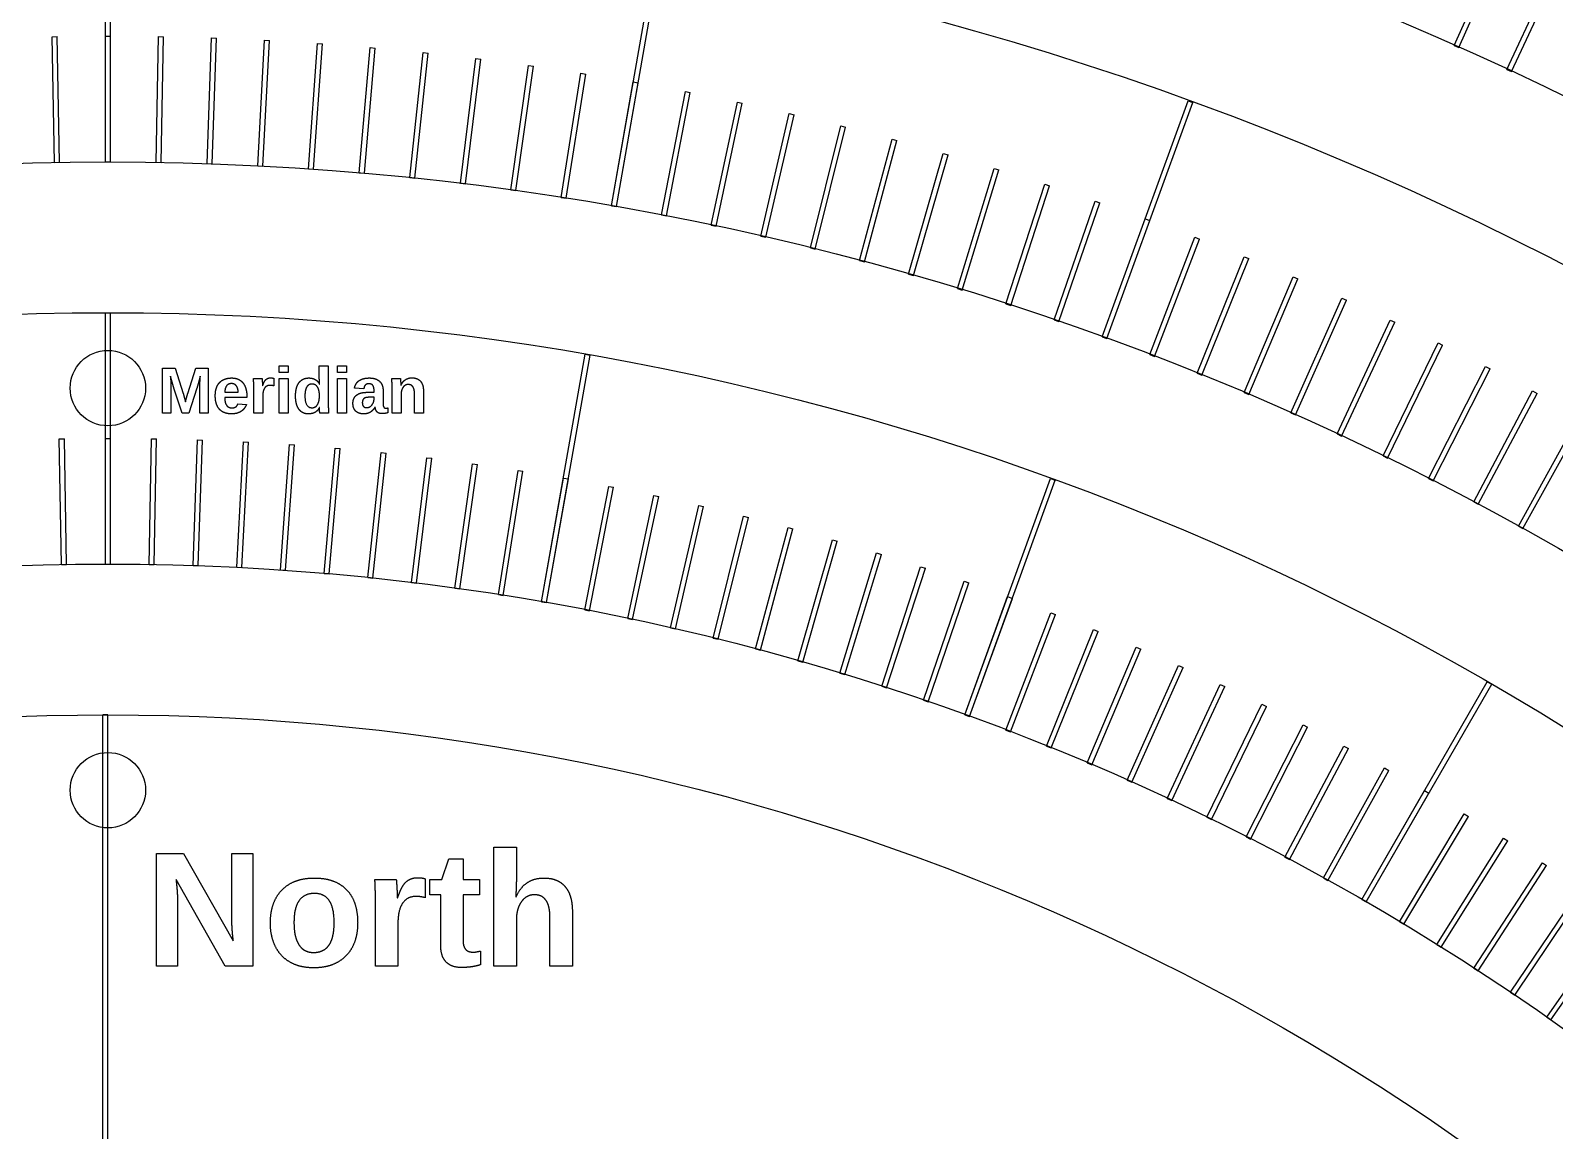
# Model space of a CAD drawing. Header units: millimetres. Extents: x -158 to 158, y -158 to 158.
# Drawn here: x -3.1 to 57.6, y 77.5 to 121.2 of the extents above; entities that cross this region are included whole.
import ezdxf

# ---------------------------------------------------------------- set-up
doc = ezdxf.new("R2010")
doc.units = ezdxf.units.MM
doc.layers.add('Compound009', color=7, linetype='CONTINUOUS')

msp = doc.modelspace()

# ---------------------------------------------------------------- linework, layer by layer
at = {"layer": 'Compound009'}
for p, q in [((-0.1, 116), (-0.1, 126)), ((0.1, 116), (0.1, 126)), ((53.5979, 120.629), (55.6316, 125.196)), ((53.7806, 120.547), (55.8143, 125.115)), ((20.0447, 114.255), (21.7812, 124.103)), ((20.2417, 114.22), (21.9782, 124.068)), ((55.695, 119.675), (57.8081, 124.206)), ((55.8762, 119.59), (57.9893, 124.122)), ((-2.21173, 120.98), (-2.01176, 120.983)), ((-2.12446, 115.981), (-2.21173, 120.98)), ((-1.92449, 115.984), (-2.01176, 120.983)), ((-0.1, 116), (-0.1, 121)), ((-0.1, 121), (0.1, 121)), ((0.1, 116), (0.1, 121)), ((1.92449, 115.984), (2.01176, 120.983)), ((2.01176, 120.983), (2.21173, 120.98)), ((2.12446, 115.981), (2.21173, 120.98)), ((3.9484, 115.933), (4.1229, 120.93)), ((4.1229, 120.93), (4.32278, 120.923)), ((4.14828, 115.926), (4.32278, 120.923)), ((5.97111, 115.846), (6.23279, 120.839)), ((6.17083, 115.836), (6.43251, 120.829)), ((6.23279, 120.839), (6.43251, 120.829)), ((7.99199, 115.724), (8.34078, 120.712)), ((8.19151, 115.71), (8.54029, 120.698)), ((8.34078, 120.712), (8.54029, 120.698)), ((10.0104, 115.567), (10.4462, 120.548)), ((10.2097, 115.55), (10.6455, 120.531)), ((10.4462, 120.548), (10.6455, 120.531)), ((12.0258, 115.375), (12.5485, 120.348)), ((12.2248, 115.354), (12.7474, 120.327)), ((12.5485, 120.348), (12.7474, 120.327)), ((53.5979, 120.629), (53.7806, 120.547)), ((14.0376, 115.148), (14.6469, 120.11)), ((14.2361, 115.123), (14.8454, 120.086)), ((14.6469, 120.11), (14.8454, 120.086)), ((16.0451, 114.885), (16.7409, 119.836)), ((16.2431, 114.857), (16.939, 119.809)), ((16.7409, 119.836), (16.939, 119.809)), ((18.0476, 114.587), (18.8298, 119.526)), ((18.8298, 119.526), (19.0273, 119.495)), ((55.695, 119.675), (55.8762, 119.59)), ((18.2452, 114.556), (19.0273, 119.495)), ((20.0447, 114.255), (20.9129, 119.179)), ((20.2417, 114.22), (21.1099, 119.144)), ((20.9129, 119.179), (21.1099, 119.144)), ((22.0357, 113.888), (22.9897, 118.796)), ((22.232, 113.85), (23.1861, 118.758)), ((22.9897, 118.796), (23.1861, 118.758)), ((24.0199, 113.486), (25.0595, 118.377)), ((24.2156, 113.444), (25.2551, 118.335)), ((25.0595, 118.377), (25.2551, 118.335)), ((39.5804, 109.039), (43.0006, 118.435)), ((39.7683, 108.97), (43.1885, 118.367)), ((43.0006, 118.435), (43.1885, 118.367)), ((25.9969, 113.049), (27.1216, 117.921)), ((26.1918, 113.004), (27.3165, 117.876)), ((27.1216, 117.921), (27.3165, 117.876)), ((27.9659, 112.578), (29.1755, 117.43)), ((28.16, 112.53), (29.3696, 117.382)), ((29.1755, 117.43), (29.3696, 117.382)), ((29.9264, 112.073), (31.2205, 116.903)), ((30.1196, 112.022), (31.4137, 116.851)), ((31.2205, 116.903), (31.4137, 116.851)), ((-2.12446, 115.981), (-1.92449, 115.984)), ((-0.1, 116), (0.1, 116)), ((-0.1, 116), (0.1, 116)), ((1.92449, 115.984), (2.12446, 115.981)), ((3.9484, 115.933), (4.14828, 115.926)), ((31.8778, 111.534), (33.256, 116.34)), ((32.0701, 111.479), (33.4482, 116.285)), ((33.256, 116.34), (33.4482, 116.285)), ((5.97111, 115.846), (6.17083, 115.836)), ((7.99199, 115.724), (8.19151, 115.71)), ((10.0104, 115.567), (10.2097, 115.55)), ((12.0258, 115.375), (12.2248, 115.354)), ((33.8195, 110.961), (35.2813, 115.742)), ((34.0107, 110.902), (35.4726, 115.684)), ((35.2813, 115.742), (35.4726, 115.684)), ((14.0376, 115.148), (14.2361, 115.123)), ((16.0451, 114.885), (16.2431, 114.857)), ((35.7509, 110.353), (37.296, 115.109)), ((35.9411, 110.292), (37.4862, 115.047)), ((37.296, 115.109), (37.4862, 115.047)), ((18.0476, 114.587), (18.2452, 114.556)), ((20.0447, 114.255), (20.2417, 114.22)), ((20.0447, 114.255), (20.2417, 114.22)), ((37.6714, 109.713), (39.2992, 114.44)), ((37.8605, 109.648), (39.4883, 114.375)), ((39.2992, 114.44), (39.4883, 114.375)), ((22.0357, 113.888), (22.232, 113.85)), ((24.0199, 113.486), (24.2156, 113.444)), ((39.5804, 109.039), (41.2905, 113.737)), ((39.7683, 108.97), (41.4784, 113.669)), ((41.2905, 113.737), (41.4784, 113.669)), ((25.9969, 113.049), (26.1918, 113.004)), ((41.4773, 108.331), (43.2692, 112.999)), ((41.664, 108.259), (43.4559, 112.927)), ((43.2692, 112.999), (43.4559, 112.927)), ((27.9659, 112.578), (28.16, 112.53)), ((29.9264, 112.073), (30.1196, 112.022)), ((43.3616, 107.591), (45.2347, 112.227)), ((43.5471, 107.516), (45.4201, 112.152)), ((45.2347, 112.227), (45.4201, 112.152)), ((31.8778, 111.534), (32.0701, 111.479)), ((45.2328, 106.818), (47.1864, 111.42)), ((45.4169, 106.739), (47.3705, 111.342)), ((47.1864, 111.42), (47.3705, 111.342)), ((33.8195, 110.961), (34.0107, 110.902)), ((47.0901, 106.012), (49.1238, 110.58)), ((47.2728, 105.931), (49.3065, 110.498)), ((49.1238, 110.58), (49.3065, 110.498)), ((-0.1, 100), (-0.1, 110)), ((-0.1, 110), (0.1, 110)), ((0.1, 100), (0.1, 110)), ((35.7509, 110.353), (35.9411, 110.292)), ((37.6714, 109.713), (37.8605, 109.648)), ((48.9331, 105.174), (51.0462, 109.706)), ((49.1143, 105.089), (51.2274, 109.621)), ((51.0462, 109.706), (51.2274, 109.621)), ((39.5804, 109.039), (39.7683, 108.97)), ((39.5804, 109.039), (39.7683, 108.97)), ((50.7612, 104.304), (52.953, 108.798)), ((50.9409, 104.216), (53.1328, 108.71)), ((52.953, 108.798), (53.1328, 108.71)), ((17.2663, 98.4981), (19.0028, 108.346)), ((17.4633, 98.4634), (19.1998, 108.311)), ((19.0028, 108.346), (19.1998, 108.311)), ((41.4773, 108.331), (41.664, 108.259)), ((2.17452, 107.794), (2.67771, 107.794)), ((2.17452, 106), (2.17452, 107.794)), ((2.67771, 107.794), (2.99873, 106.789)), ((3.18217, 106.783), (3.49809, 107.794)), ((3.49809, 107.794), (3.99873, 107.794)), ((3.99873, 107.794), (3.99873, 106)), ((6.6011, 107.389), (6.6011, 107.09)), ((6.82386, 107.625), (6.82386, 107.891)), ((6.82386, 107.891), (7.18183, 107.891)), ((7.18183, 107.625), (6.82386, 107.625)), ((7.18183, 107.891), (7.18183, 107.625)), ((8.41809, 107.891), (8.77605, 107.891)), ((8.41809, 107.386), (8.41809, 107.891)), ((8.77605, 107.891), (8.77605, 106.301)), ((9.13928, 107.625), (9.13928, 107.891)), ((9.13928, 107.891), (9.49724, 107.891)), ((9.49724, 107.625), (9.13928, 107.625)), ((9.49724, 107.891), (9.49724, 107.625)), ((43.3616, 107.591), (43.5471, 107.516)), ((52.5738, 103.402), (54.8437, 107.857)), ((52.752, 103.311), (55.022, 107.766)), ((54.8437, 107.857), (55.022, 107.766)), ((2.50828, 107.087), (2.50828, 106)), ((2.95287, 106), (2.6293, 107.001)), ((3.54395, 107.001), (3.22038, 106)), ((3.66497, 106), (3.66497, 107.087)), ((4.65435, 106.842), (5.18938, 106.842)), ((5.79728, 107.381), (6.13868, 107.381)), ((5.80747, 106), (5.80747, 107.056)), ((6.15524, 107.087), (6.16034, 107.087)), ((6.82386, 106), (6.82386, 107.381)), ((6.82386, 107.381), (7.18183, 107.381)), ((7.18183, 107.381), (7.18183, 106)), ((8.41809, 107.159), (8.42064, 107.159)), ((9.13928, 106), (9.13928, 107.381)), ((9.13928, 107.381), (9.49724, 107.381)), ((9.49724, 107.381), (9.49724, 106)), ((10.1921, 106.973), (9.81885, 106.991)), ((10.3004, 106.832), (10.5972, 106.837)), ((10.5972, 106.837), (10.5972, 106.906)), ((10.9552, 106.908), (10.9552, 106.406)), ((11.3032, 107.381), (11.6446, 107.381)), ((11.3134, 106), (11.3134, 107.072)), ((11.6611, 107.107), (11.6662, 107.107)), ((12.2064, 106), (12.2064, 106.777)), ((12.5631, 106.877), (12.5631, 106)), ((45.2328, 106.818), (45.4169, 106.739)), ((54.3704, 102.469), (56.7178, 106.884)), ((54.547, 102.375), (56.8944, 106.79)), ((56.7178, 106.884), (56.8944, 106.79)), ((5.53588, 106.62), (4.6518, 106.62)), ((5.17792, 106.375), (5.5155, 106.346)), ((5.53588, 106.63), (5.53588, 106.62)), ((6.16544, 106.678), (6.16544, 106)), ((8.42064, 106.223), (8.41554, 106.223)), ((10.5972, 106.638), (10.4138, 106.636)), ((10.5972, 106.568), (10.5972, 106.638)), ((10.6418, 106.244), (10.6341, 106.244)), ((11.1475, 106.21), (11.1475, 106.016)), ((11.6713, 106.742), (11.6713, 106)), ((2.50828, 106), (2.17452, 106)), ((3.22038, 106), (2.95287, 106)), ((3.99873, 106), (3.66497, 106)), ((6.16544, 106), (5.80747, 106)), ((7.18183, 106), (6.82386, 106)), ((8.78624, 106), (8.43975, 106)), ((9.49724, 106), (9.13928, 106)), ((11.6713, 106), (11.3134, 106)), ((12.5631, 106), (12.2064, 106)), ((47.0901, 106.012), (47.2728, 105.931)), ((56.1505, 101.504), (58.5745, 105.877)), ((56.3254, 101.407), (58.7494, 105.781)), ((-1.93249, 104.982), (-1.73252, 104.986)), ((-1.84523, 99.983), (-1.93249, 104.982)), ((-1.64526, 99.9865), (-1.73252, 104.986)), ((-0.1, 100), (-0.1, 105)), ((-0.1, 105), (0.1, 105)), ((0.1, 100), (0.1, 105)), ((1.64526, 99.9865), (1.73252, 104.986)), ((1.73252, 104.986), (1.93249, 104.982)), ((1.84523, 99.983), (1.93249, 104.982)), ((48.9331, 105.174), (49.1143, 105.089)), ((3.39001, 99.9426), (3.56451, 104.94)), ((3.56451, 104.94), (3.76439, 104.933)), ((3.58989, 99.9356), (3.76439, 104.933)), ((5.13373, 99.8682), (5.39541, 104.861)), ((5.33346, 99.8577), (5.59514, 104.851)), ((5.39541, 104.861), (5.59514, 104.851)), ((6.87589, 99.7634), (7.22467, 104.751)), ((7.0754, 99.7494), (7.42419, 104.737)), ((7.22467, 104.751), (7.42419, 104.737)), ((8.61595, 99.6282), (9.05173, 104.609)), ((8.81519, 99.6108), (9.25097, 104.592)), ((9.05173, 104.609), (9.25097, 104.592)), ((10.3534, 99.4626), (10.876, 104.435)), ((10.5523, 99.4417), (11.0749, 104.414)), ((10.876, 104.435), (11.0749, 104.414)), ((12.0877, 99.2668), (12.697, 104.23)), ((12.2862, 99.2424), (12.8955, 104.205)), ((12.697, 104.23), (12.8955, 104.205)), ((13.8183, 99.0407), (14.5141, 103.992)), ((14.0163, 99.0129), (14.7122, 103.964)), ((14.5141, 103.992), (14.7122, 103.964)), ((50.7612, 104.304), (50.9409, 104.216)), ((15.5447, 98.7845), (16.3268, 103.723)), ((15.7422, 98.7532), (16.5244, 103.692)), ((16.3268, 103.723), (16.5244, 103.692)), ((17.2663, 98.4981), (18.1346, 103.422)), ((17.4633, 98.4634), (18.3315, 103.387)), ((18.1346, 103.422), (18.3315, 103.387)), ((34.108, 94.0035), (37.5282, 103.4)), ((34.296, 93.9351), (37.7162, 103.332)), ((37.5282, 103.4), (37.7162, 103.332)), ((52.5738, 103.402), (52.752, 103.311)), ((18.9827, 98.1818), (19.9368, 103.09)), ((19.1791, 98.1436), (20.1331, 103.052)), ((19.9368, 103.09), (20.1331, 103.052)), ((20.6934, 97.8356), (21.7329, 102.726)), ((20.889, 97.794), (21.9285, 102.685)), ((21.7329, 102.726), (21.9285, 102.685)), ((22.3977, 97.4595), (23.5224, 102.331)), ((22.5925, 97.4145), (23.7173, 102.286)), ((23.5224, 102.331), (23.7173, 102.286)), ((54.3704, 102.469), (54.547, 102.375)), ((24.0952, 97.0538), (25.3048, 101.905)), ((24.2892, 97.0054), (25.4988, 101.857)), ((25.3048, 101.905), (25.4988, 101.857)), ((25.7853, 96.6185), (27.0794, 101.448)), ((25.9785, 96.5667), (27.2726, 101.396)), ((27.0794, 101.448), (27.2726, 101.396)), ((56.1505, 101.504), (56.3254, 101.407)), ((27.4676, 96.1537), (28.8458, 100.96)), ((27.6599, 96.0986), (29.038, 100.905)), ((28.8458, 100.96), (29.038, 100.905)), ((29.1415, 95.6597), (30.6034, 100.441)), ((29.3328, 95.6012), (30.7947, 100.383)), ((30.6034, 100.441), (30.7947, 100.383)), ((-1.84523, 99.983), (-1.64526, 99.9865)), ((-0.1, 100), (0.1, 100)), ((-0.1, 100), (0.1, 100)), ((1.64526, 99.9865), (1.84523, 99.983)), ((3.39001, 99.9426), (3.58989, 99.9356)), ((5.13373, 99.8682), (5.33346, 99.8577)), ((6.87589, 99.7634), (7.0754, 99.7494)), ((8.61595, 99.6282), (8.81519, 99.6108)), ((30.8066, 95.1366), (32.3517, 99.8918)), ((30.9968, 95.0747), (32.5419, 99.83)), ((32.3517, 99.8918), (32.5419, 99.83)), ((10.3534, 99.4626), (10.5523, 99.4417)), ((12.0877, 99.2668), (12.2862, 99.2424)), ((13.8183, 99.0407), (14.0163, 99.0129)), ((32.4623, 94.5844), (34.0901, 99.312)), ((32.6514, 94.5193), (34.2792, 99.2469)), ((34.0901, 99.312), (34.2792, 99.2469)), ((15.5447, 98.7845), (15.7422, 98.7532)), ((17.2663, 98.4981), (17.4633, 98.4634)), ((17.2663, 98.4981), (17.4633, 98.4634)), ((34.108, 94.0035), (35.8181, 98.7019)), ((34.296, 93.9351), (36.0061, 98.6335)), ((35.8181, 98.7019), (36.0061, 98.6335)), ((18.9827, 98.1818), (19.1791, 98.1436)), ((20.6934, 97.8356), (20.889, 97.794)), ((35.7434, 93.3939), (37.5353, 98.0618)), ((35.9302, 93.3222), (37.722, 97.9901)), ((37.5353, 98.0618), (37.722, 97.9901)), ((22.3977, 97.4595), (22.5925, 97.4145)), ((37.3679, 92.7558), (39.241, 97.3918)), ((37.5534, 92.6809), (39.4264, 97.3168)), ((39.241, 97.3918), (39.4264, 97.3168)), ((24.0952, 97.0538), (24.2892, 97.0054)), ((25.7853, 96.6185), (25.9785, 96.5667)), ((38.9811, 92.0896), (40.9347, 96.6921)), ((39.1652, 92.0114), (41.1188, 96.6139)), ((40.9347, 96.6921), (41.1188, 96.6139)), ((27.4676, 96.1537), (27.6599, 96.0986)), ((40.5823, 91.3952), (42.616, 95.9629)), ((40.765, 91.3139), (42.7987, 95.8816)), ((42.616, 95.9629), (42.7987, 95.8816)), ((29.1415, 95.6597), (29.3328, 95.6012)), ((49.9134, 86.6525), (54.9134, 95.3128)), ((54.9134, 95.3128), (55.0866, 95.2128)), ((30.8066, 95.1366), (30.9968, 95.0747)), ((42.1712, 90.673), (44.2843, 95.2046)), ((42.3525, 90.5885), (44.4655, 95.1201)), ((44.2843, 95.2046), (44.4655, 95.1201)), ((50.0866, 86.5525), (55.0866, 95.2128)), ((32.4623, 94.5844), (32.6514, 94.5193)), ((43.7472, 89.9232), (45.9391, 94.4172)), ((43.927, 89.8356), (46.1188, 94.3295)), ((45.9391, 94.4172), (46.1188, 94.3295)), ((0, 94), (-0.2, 94)), ((-0.2, 10), (-0.2, 94)), ((0, 10), (0, 94)), ((34.108, 94.0035), (34.296, 93.9351)), ((34.108, 94.0035), (34.296, 93.9351)), ((45.3099, 89.1461), (47.5799, 93.6011)), ((45.4882, 89.0553), (47.7581, 93.5103)), ((47.5799, 93.6011), (47.7581, 93.5103)), ((35.7434, 93.3939), (35.9302, 93.3222)), ((37.3679, 92.7558), (37.5534, 92.6809)), ((46.8589, 88.3417), (49.2062, 92.7564)), ((47.0355, 88.2478), (49.3828, 92.6626)), ((49.2062, 92.7564), (49.3828, 92.6626)), ((38.9811, 92.0896), (39.1652, 92.0114)), ((48.3935, 87.5105), (50.8175, 91.8836)), ((48.5684, 87.4135), (50.9925, 91.7866)), ((50.8175, 91.8836), (50.9925, 91.7866)), ((40.5823, 91.3952), (40.765, 91.3139)), ((42.1712, 90.673), (42.3525, 90.5885)), ((49.9134, 86.6525), (52.4134, 90.9827)), ((50.0866, 86.5525), (52.5866, 90.8827)), ((52.4134, 90.9827), (52.5866, 90.8827)), ((43.7472, 89.9232), (43.927, 89.8356)), ((51.4181, 85.7682), (53.9933, 90.0541)), ((51.5895, 85.6652), (54.1647, 89.9511)), ((53.9933, 90.0541), (54.1647, 89.9511)), ((15.3669, 88.7287), (16.2618, 88.7287)), ((15.3669, 84), (15.3669, 88.7287)), ((16.2618, 88.7287), (16.2618, 87.4346)), ((45.3099, 89.1461), (45.4882, 89.0553)), ((52.9071, 84.8578), (55.5567, 89.098)), ((53.0767, 84.7518), (55.7263, 88.9921)), ((55.5567, 89.098), (55.7263, 88.9921)), ((1.93631, 88.4841), (3.00955, 88.4841)), ((1.93631, 84), (1.93631, 88.4841)), ((3.00955, 88.4841), (4.99363, 85.0055)), ((4.93631, 88.4841), (5.7707, 88.4841)), ((4.93631, 85.8798), (4.93631, 88.4841)), ((5.7707, 88.4841), (5.7707, 84)), ((13.2979, 87.4514), (13.5781, 88.2667)), ((13.5781, 88.2667), (14.1386, 88.2667)), ((14.1386, 88.2667), (14.1386, 87.4514)), ((46.8589, 88.3417), (47.0355, 88.2478)), ((54.38, 83.9215), (57.1032, 88.1149)), ((54.5478, 83.8126), (57.271, 88.0059)), ((57.1032, 88.1149), (57.271, 88.0059)), ((4.66879, 84), (2.71338, 87.4514)), ((10.6263, 87.4514), (11.4798, 87.4514)), ((12.6359, 87.4715), (12.6359, 86.7242)), ((12.817, 87.4514), (13.2979, 87.4514)), ((12.817, 86.8399), (12.817, 87.4514)), ((14.1386, 87.4514), (14.7915, 87.4514)), ((14.7915, 87.4514), (14.7915, 86.8399)), ((48.3935, 87.5105), (48.5684, 87.4135)), ((13.2533, 86.8399), (12.817, 86.8399)), ((13.2533, 84.8108), (13.2533, 86.8399)), ((14.1386, 86.8399), (14.1386, 85.0482)), ((14.7915, 86.8399), (14.1386, 86.8399)), ((55.8364, 82.9597), (58.6324, 87.1049)), ((56.0022, 82.8478), (58.7982, 86.993)), ((2.7707, 86.6433), (2.7707, 84)), ((10.6518, 84), (10.6518, 86.6412)), ((11.5212, 86.7168), (11.534, 86.7168)), ((16.2363, 86.7541), (16.249, 86.7541)), ((18.4911, 86.1824), (18.4911, 84)), ((49.9134, 86.6525), (50.0866, 86.5525)), ((49.9134, 86.6525), (50.0866, 86.5525)), ((11.5467, 85.6958), (11.5467, 84)), ((16.2618, 85.8454), (16.2618, 84)), ((17.5994, 84), (17.5994, 85.9314)), ((51.4181, 85.7682), (51.5895, 85.6652)), ((57.2757, 81.9726), (60.1436, 86.0683)), ((57.4396, 81.8578), (60.3074, 85.9536)), ((14.8297, 84.6017), (14.8297, 84.0529)), ((52.9071, 84.8578), (53.0767, 84.7518)), ((2.7707, 84), (1.93631, 84)), ((5.7707, 84), (4.66879, 84)), ((11.5467, 84), (10.6518, 84)), ((16.2618, 84), (15.3669, 84)), ((18.4911, 84), (17.5994, 84)), ((54.38, 83.9215), (54.5478, 83.8126)), ((55.8364, 82.9597), (56.0022, 82.8478)), ((57.2757, 81.9726), (57.4396, 81.8578))]:
    msp.add_line(p, q, dxfattribs=at)
for centre, radius in [((0, 0), 158), ((0, 0), 158), ((0, 0), 148), ((0, 0), 148), ((0, 0), 142), ((0, 0), 142), ((0, 0), 132), ((0, 0), 132), ((0, 0), 126), ((0, 0), 126), ((0, 0), 116), ((0, 0), 116), ((0, 0), 110), ((0, 0), 110), ((0, 107), 1.5), ((0, 0), 100), ((0, 0), 100), ((0, 0), 94), ((0, 0), 94), ((0, 91), 1.5)]:
    msp.add_circle(centre, radius, dxfattribs=at)
for points, degree in [([(2.49299, 107.478), (2.50064, 107.333)], 1), ([(2.5465, 107.287), (2.52102, 107.378), (2.49299, 107.478)], 2), ([(3.67771, 107.478), (3.65096, 107.378), (3.62675, 107.287)], 2), ([(3.67134, 107.347), (3.67771, 107.478)], 1), ([(4.67856, 107.365), (4.79575, 107.402), (4.92569, 107.402)], 2), ([(4.92569, 107.402), (5.08875, 107.402), (5.20399, 107.346)], 2), ([(6.27686, 107.322), (6.31321, 107.363), (6.36416, 107.385)], 2), ([(6.36416, 107.385), (6.41512, 107.408), (6.49028, 107.408)], 2), ([(6.49028, 107.408), (6.52212, 107.408), (6.55329, 107.402)], 2), ([(6.55329, 107.402), (6.58454, 107.396), (6.6011, 107.389)], 2), ([(7.76391, 107.349), (7.86395, 107.402), (8.00153, 107.402)], 2), ([(8.00153, 107.402), (8.06904, 107.402), (8.13146, 107.388)], 2), ([(8.13146, 107.388), (8.19389, 107.374), (8.24739, 107.345)], 2), ([(8.41868, 107.32), (8.41809, 107.386)], 1), ([(10.1647, 107.372), (10.2698, 107.402), (10.4112, 107.402)], 2), ([(10.4112, 107.402), (10.5399, 107.402), (10.6405, 107.37)], 2), ([(11.8484, 107.336), (11.958, 107.408), (12.1096, 107.408)], 2), ([(12.1096, 107.408), (12.2344, 107.408), (12.3203, 107.367)], 2), ([(2.50064, 107.333), (2.50318, 107.272), (2.50573, 107.205)], 2), ([(2.50573, 107.205), (2.50828, 107.137), (2.50828, 107.087)], 2), ([(2.56943, 107.208), (2.5465, 107.287)], 1), ([(2.59168, 107.129), (2.56943, 107.208)], 1), ([(2.61206, 107.058), (2.60255, 107.091), (2.59168, 107.129)], 2), ([(2.6293, 107.001), (2.62166, 107.025), (2.61206, 107.058)], 2), ([(2.99873, 106.789), (3.01146, 106.749), (3.02607, 106.692)], 2), ([(3.16815, 106.739), (3.1758, 106.763), (3.18217, 106.783)], 2), ([(3.56178, 107.058), (3.55159, 107.025), (3.54395, 107.001)], 2), ([(3.58276, 107.129), (3.57197, 107.091), (3.56178, 107.058)], 2), ([(3.6051, 107.208), (3.58276, 107.129)], 1), ([(3.62675, 107.287), (3.6051, 107.208)], 1), ([(3.66497, 107.087), (3.66497, 107.152), (3.66684, 107.221)], 2), ([(3.66684, 107.221), (3.66879, 107.29), (3.67134, 107.347)], 2), ([(4.27601, 106.694), (4.27601, 106.891), (4.32883, 107.026)], 2), ([(4.32883, 107.026), (4.38174, 107.162), (4.47151, 107.245)], 2), ([(4.47151, 107.245), (4.56136, 107.328), (4.67856, 107.365)], 2), ([(4.67856, 106.997), (4.6569, 106.932), (4.65435, 106.842)], 2), ([(4.7352, 107.102), (4.70021, 107.061), (4.67856, 106.997)], 2), ([(4.818, 107.161), (4.77028, 107.142), (4.7352, 107.102)], 2), ([(4.92059, 107.179), (4.86582, 107.179), (4.818, 107.161)], 2), ([(5.10913, 107.095), (5.03907, 107.179), (4.92059, 107.179)], 2), ([(5.18938, 106.842), (5.17919, 107.011), (5.10913, 107.095)], 2), ([(5.20399, 107.346), (5.31932, 107.289), (5.39321, 107.187)], 2), ([(5.39321, 107.187), (5.46709, 107.085), (5.50149, 106.944)], 2), ([(5.50149, 106.944), (5.53588, 106.802), (5.53588, 106.63)], 2), ([(5.8011, 107.328), (5.79983, 107.364), (5.79728, 107.381)], 2), ([(5.80425, 107.246), (5.80238, 107.291), (5.8011, 107.328)], 2), ([(5.80679, 107.151), (5.8062, 107.201), (5.80425, 107.246)], 2), ([(5.80747, 107.056), (5.80747, 107.101), (5.80679, 107.151)], 2), ([(6.13868, 107.381), (6.14123, 107.365), (6.14378, 107.328)], 2), ([(6.14378, 107.328), (6.14633, 107.29), (6.14887, 107.246)], 2), ([(6.14887, 107.246), (6.15329, 107.157)], 1), ([(6.15329, 107.157), (6.15524, 107.113), (6.15524, 107.087)], 2), ([(6.16034, 107.087), (6.18709, 107.162), (6.21384, 107.221)], 2), ([(6.23992, 107), (6.16544, 106.892), (6.16544, 106.678)], 2), ([(6.21384, 107.221), (6.24059, 107.28), (6.27686, 107.322)], 2), ([(6.44824, 107.109), (6.31448, 107.109), (6.23992, 107)], 2), ([(6.53163, 107.103), (6.49665, 107.109), (6.44824, 107.109)], 2), ([(6.6011, 107.09), (6.53163, 107.103)], 1), ([(7.47159, 106.686), (7.47159, 106.843), (7.50276, 106.974)], 2), ([(7.50276, 106.974), (7.53401, 107.105), (7.59898, 107.2)], 2), ([(7.59898, 107.2), (7.66395, 107.295), (7.76391, 107.349)], 2), ([(7.86327, 106.901), (7.84484, 106.812), (7.84484, 106.686)], 2), ([(7.91805, 107.047), (7.88178, 106.99), (7.86327, 106.901)], 2), ([(8.00722, 107.131), (7.95439, 107.104), (7.91805, 107.047)], 2), ([(8.12892, 107.158), (8.06013, 107.158), (8.00722, 107.131)], 2), ([(8.23652, 107.137), (8.18369, 107.158), (8.12892, 107.158)], 2), ([(8.33079, 107.063), (8.28943, 107.116), (8.23652, 107.137)], 2), ([(8.24739, 107.345), (8.30089, 107.316), (8.3442, 107.27)], 2), ([(8.39771, 106.92), (8.37223, 107.01), (8.33079, 107.063)], 2), ([(8.3442, 107.27), (8.38752, 107.224), (8.41809, 107.159)], 2), ([(8.42318, 106.695), (8.42318, 106.831), (8.39771, 106.92)], 2), ([(8.41936, 107.254), (8.41868, 107.32)], 1), ([(8.41996, 107.197), (8.41936, 107.222), (8.41936, 107.254)], 2), ([(8.42064, 107.159), (8.42064, 107.172), (8.41996, 107.197)], 2), ([(9.81885, 106.991), (9.83414, 107.082), (9.8749, 107.157)], 2), ([(9.8749, 107.157), (9.91567, 107.232), (9.9876, 107.287)], 2), ([(9.91567, 106.731), (9.98955, 106.783), (10.0889, 106.807)], 2), ([(9.9876, 107.287), (10.0596, 107.342), (10.1647, 107.372)], 2), ([(10.0889, 106.807), (10.1883, 106.83), (10.3004, 106.832)], 2), ([(10.2144, 107.068), (10.1985, 107.03), (10.1921, 106.973)], 2), ([(10.2558, 107.128), (10.2303, 107.106), (10.2144, 107.068)], 2), ([(10.3163, 107.16), (10.2813, 107.151), (10.2558, 107.128)], 2), ([(10.3959, 107.169), (10.3513, 107.169), (10.3163, 107.16)], 2), ([(10.4819, 107.155), (10.4443, 107.169), (10.3959, 107.169)], 2), ([(10.545, 107.111), (10.5195, 107.142), (10.4819, 107.155)], 2), ([(10.5838, 107.03), (10.5704, 107.079), (10.545, 107.111)], 2), ([(10.5972, 106.906), (10.5972, 106.98), (10.5838, 107.03)], 2), ([(10.6405, 107.37), (10.7411, 107.339), (10.8112, 107.275)], 2), ([(10.8112, 107.275), (10.8813, 107.212), (10.9182, 107.121)], 2), ([(10.9182, 107.121), (10.9552, 107.029), (10.9552, 106.908)], 2), ([(11.307, 107.33), (11.3057, 107.364), (11.3032, 107.381)], 2), ([(11.3101, 107.254), (11.3083, 107.296), (11.307, 107.33)], 2), ([(11.3127, 107.164), (11.3121, 107.211), (11.3101, 107.254)], 2), ([(11.3134, 107.072), (11.3127, 107.164)], 1), ([(11.6446, 107.381), (11.6471, 107.365), (11.6497, 107.332)], 2), ([(11.6497, 107.332), (11.6522, 107.298), (11.6548, 107.257)], 2), ([(11.6548, 107.257), (11.6592, 107.176)], 1), ([(11.6592, 107.176), (11.6611, 107.135), (11.6611, 107.107)], 2), ([(11.6662, 107.107), (11.7389, 107.265), (11.8484, 107.336)], 2), ([(11.6923, 106.904), (11.6713, 106.83), (11.6713, 106.742)], 2), ([(11.7516, 107.031), (11.7134, 106.978), (11.6923, 106.904)], 2), ([(11.8426, 107.113), (11.7898, 107.084), (11.7516, 107.031)], 2), ([(11.9605, 107.141), (11.8955, 107.141), (11.8426, 107.113)], 2), ([(12.0752, 107.114), (12.028, 107.141), (11.9605, 107.141)], 2), ([(12.1516, 107.04), (12.1223, 107.088), (12.0752, 107.114)], 2), ([(12.1936, 106.925), (12.1809, 106.992), (12.1516, 107.04)], 2), ([(12.2064, 106.777), (12.2064, 106.857), (12.1936, 106.925)], 2), ([(12.3203, 107.367), (12.4064, 107.326), (12.4605, 107.255)], 2), ([(12.4605, 107.255), (12.5146, 107.183), (12.5389, 107.086)], 2), ([(12.5389, 107.086), (12.5631, 106.989), (12.5631, 106.877)], 2), ([(3.02607, 106.692), (3.05478, 106.581)], 1), ([(3.05478, 106.581), (3.07006, 106.519), (3.0879, 106.451)], 2), ([(3.0879, 106.451), (3.10573, 106.517), (3.12229, 106.579)], 2), ([(3.12229, 106.579), (3.13758, 106.633)], 1), ([(3.13758, 106.633), (3.15287, 106.688)], 1), ([(3.15287, 106.688), (3.16815, 106.739)], 1), ([(4.32059, 106.376), (4.27601, 106.512), (4.27601, 106.694)], 2), ([(4.44926, 106.15), (4.36518, 106.24), (4.32059, 106.376)], 2), ([(4.6518, 106.62), (4.6518, 106.533), (4.66709, 106.458)], 2), ([(4.66709, 106.458), (4.68238, 106.383), (4.71677, 106.329)], 2), ([(4.71677, 106.329), (4.75117, 106.275), (4.80594, 106.243)], 2), ([(4.80594, 106.243), (4.86072, 106.212), (4.93843, 106.212)], 2), ([(4.93843, 106.212), (5.0327, 106.212), (5.09257, 106.252)], 2), ([(5.09257, 106.252), (5.15244, 106.292), (5.17792, 106.375)], 2), ([(5.45113, 106.221), (5.40977, 106.155), (5.34098, 106.1)], 2), ([(5.5155, 106.346), (5.49257, 106.287), (5.45113, 106.221)], 2), ([(7.50149, 106.402), (7.47159, 106.532), (7.47159, 106.686)], 2), ([(7.59321, 106.175), (7.53146, 106.271), (7.50149, 106.402)], 2), ([(7.74989, 106.026), (7.65503, 106.08), (7.59321, 106.175)], 2), ([(7.84484, 106.686), (7.84484, 106.217), (8.12637, 106.217)], 2), ([(8.12637, 106.217), (8.17987, 106.217), (8.23338, 106.24)], 2), ([(8.23338, 106.24), (8.28688, 106.263), (8.32892, 106.318)], 2), ([(8.41554, 106.223), (8.35312, 106.089), (8.24161, 106.031)], 2), ([(8.32892, 106.318), (8.37096, 106.373), (8.39703, 106.465)], 2), ([(8.39703, 106.465), (8.42318, 106.557), (8.42318, 106.695)], 2), ([(8.42251, 106.162), (8.42064, 106.196), (8.42064, 106.223)], 2), ([(8.77605, 106.301), (8.77605, 106.2), (8.77987, 106.122)], 2), ([(9.75643, 106.389), (9.75643, 106.512), (9.79907, 106.596)], 2), ([(9.78573, 106.212), (9.75643, 106.29), (9.75643, 106.389)], 2), ([(9.86981, 106.081), (9.81503, 106.134), (9.78573, 106.212)], 2), ([(9.79907, 106.596), (9.84178, 106.679), (9.91567, 106.731)], 2), ([(10.1526, 106.532), (10.1297, 106.49), (10.1297, 106.417)], 2), ([(10.1297, 106.417), (10.1297, 106.319), (10.1749, 106.271)], 2), ([(10.2144, 106.597), (10.1755, 106.575), (10.1526, 106.532)], 2), ([(10.1749, 106.271), (10.2201, 106.223), (10.2953, 106.223)], 2), ([(10.3048, 106.626), (10.2532, 106.619), (10.2144, 106.597)], 2), ([(10.2953, 106.223), (10.3641, 106.223), (10.4201, 106.252)], 2), ([(10.4138, 106.636), (10.3564, 106.633), (10.3048, 106.626)], 2), ([(10.4201, 106.252), (10.4762, 106.282), (10.515, 106.33)], 2), ([(10.6341, 106.244), (10.5628, 106.115), (10.4513, 106.044)], 2), ([(10.515, 106.33), (10.5539, 106.378), (10.5755, 106.44)], 2), ([(10.5755, 106.44), (10.5972, 106.503), (10.5972, 106.568)], 2), ([(10.7188, 106.049), (10.6545, 106.115), (10.6418, 106.244)], 2), ([(10.9552, 106.406), (10.9552, 106.358), (10.9596, 106.32)], 2), ([(10.9596, 106.32), (10.9641, 106.281), (10.9761, 106.255)], 2), ([(10.9761, 106.255), (10.9883, 106.229), (11.0105, 106.216)], 2), ([(11.0105, 106.216), (11.0329, 106.202), (11.0685, 106.202)], 2), ([(11.0685, 106.202), (11.1093, 106.202), (11.1475, 106.21)], 2), ([(4.6524, 106.017), (4.53333, 106.061), (4.44926, 106.15)], 2), ([(4.92059, 105.973), (4.77155, 105.973), (4.6524, 106.017)], 2), ([(5.1696, 106.009), (5.06709, 105.973), (4.92059, 105.973)], 2), ([(5.34098, 106.1), (5.27219, 106.045), (5.1696, 106.009)], 2), ([(7.97478, 105.973), (7.84484, 105.973), (7.74989, 106.026)], 2), ([(8.24161, 106.031), (8.13019, 105.973), (7.97478, 105.973)], 2), ([(8.4276, 106.095), (8.42251, 106.162)], 1), ([(8.43397, 106.036), (8.43083, 106.062), (8.4276, 106.095)], 2), ([(8.43975, 106), (8.4372, 106.01), (8.43397, 106.036)], 2), ([(8.77987, 106.122), (8.78369, 106.043), (8.78624, 106)], 2), ([(10.0029, 106), (9.92459, 106.028), (9.86981, 106.081)], 2), ([(10.1806, 105.973), (10.0813, 105.973), (10.0029, 106)], 2), ([(10.4513, 106.044), (10.3399, 105.973), (10.1806, 105.973)], 2), ([(10.9182, 105.983), (10.7832, 105.983), (10.7188, 106.049)], 2), ([(10.9851, 105.986), (10.9564, 105.983), (10.9182, 105.983)], 2), ([(11.0392, 105.992), (10.9851, 105.986)], 1), ([(11.0902, 106.002), (11.0392, 105.992)], 1), ([(11.1475, 106.016), (11.1157, 106.008), (11.0902, 106.002)], 2), ([(2.71338, 87.4514), (2.74204, 87.1715)], 1), ([(6.89979, 86.9994), (7.11635, 87.2382), (7.44437, 87.372)], 2), ([(7.44437, 87.372), (7.7724, 87.5057), (8.21189, 87.5057)], 2), ([(8.21189, 87.5057), (8.67686, 87.5057), (9.00488, 87.372)], 2), ([(9.00488, 87.372), (9.33291, 87.2382), (9.5414, 87.0008)], 2), ([(10.6359, 87.3189), (10.6327, 87.41), (10.6263, 87.4514)], 2), ([(11.4798, 87.4514), (11.4862, 87.4132), (11.4926, 87.3193)], 2), ([(11.8253, 87.3042), (11.9161, 87.4079), (12.0435, 87.4635)], 2), ([(12.0435, 87.4635), (12.1709, 87.5193), (12.3588, 87.5193)], 2), ([(12.3588, 87.5193), (12.4384, 87.5193), (12.5163, 87.5049)], 2), ([(12.5163, 87.5049), (12.5945, 87.4907), (12.6359, 87.4715)], 2), ([(16.2618, 87.4346), (16.2586, 87.2287)], 1), ([(16.7045, 87.3274), (16.9783, 87.5057), (17.3573, 87.5057)], 2), ([(17.3573, 87.5057), (17.6694, 87.5057), (17.8843, 87.4038)], 2), ([(17.8843, 87.4038), (18.0994, 87.3021), (18.2346, 87.124)], 2), ([(2.74204, 87.1715), (2.75478, 87.0505), (2.76263, 86.9106)], 2), ([(2.76263, 86.9106), (2.7707, 86.7707), (2.7707, 86.6433)], 2), ([(6.57643, 86.434), (6.68323, 86.7605), (6.89979, 86.9994)], 2), ([(8.22463, 86.8943), (7.82972, 86.8943), (7.61953, 86.6136)], 2), ([(8.80743, 86.6168), (8.60679, 86.8943), (8.22463, 86.8943)], 2), ([(9.5414, 87.0008), (9.75011, 86.7637), (9.84713, 86.4372)], 2), ([(10.6437, 87.1149), (10.6391, 87.228), (10.6359, 87.3189)], 2), ([(10.6501, 86.8773), (10.6486, 87.0017), (10.6437, 87.1149)], 2), ([(10.6518, 86.6412), (10.6518, 86.7529), (10.6501, 86.8773)], 2), ([(11.4926, 87.3193), (11.4989, 87.2257), (11.5053, 87.1142)], 2), ([(11.5053, 87.1142), (11.5163, 86.8932)], 1), ([(11.5163, 86.8932), (11.5212, 86.7837), (11.5212, 86.7168)], 2), ([(11.534, 86.7168), (11.6008, 86.9047), (11.6677, 87.0527)], 2), ([(11.6677, 87.0527), (11.7346, 87.2008), (11.8253, 87.3042)], 2), ([(12.2537, 86.772), (11.9193, 86.772), (11.7329, 86.5004)], 2), ([(12.4622, 86.7575), (12.3747, 86.772), (12.2537, 86.772)], 2), ([(12.6359, 86.7242), (12.5499, 86.7433), (12.4622, 86.7575)], 2), ([(16.2427, 86.8692), (16.2395, 86.7958), (16.2363, 86.7541)], 2), ([(16.2505, 87.0338), (16.2459, 86.9427), (16.2427, 86.8692)], 2), ([(16.249, 86.7541), (16.4306, 87.149), (16.7045, 87.3274)], 2), ([(16.2586, 87.2287), (16.2554, 87.1248), (16.2505, 87.0338)], 2), ([(16.69, 86.7682), (16.558, 86.6964), (16.4624, 86.5641)], 2), ([(16.9847, 86.8399), (16.8223, 86.8399), (16.69, 86.7682)], 2), ([(17.2713, 86.7728), (17.1535, 86.8399), (16.9847, 86.8399)], 2), ([(17.4624, 86.5864), (17.3892, 86.7059), (17.2713, 86.7728)], 2), ([(18.2346, 87.124), (18.3701, 86.9459), (18.4306, 86.704)], 2), ([(6.46985, 85.7221), (6.46985, 86.1074), (6.57643, 86.434)], 2), ([(7.61953, 86.6136), (7.40934, 86.3329), (7.40934, 85.7238)], 2), ([(9.00807, 85.7238), (9.00807, 86.3393), (8.80743, 86.6168)], 2), ([(9.84713, 86.4372), (9.94437, 86.1106), (9.94437, 85.7221)], 2), ([(11.7329, 86.5004), (11.5467, 86.2291), (11.5467, 85.6958)], 2), ([(16.3142, 86.2486), (16.2618, 86.0654), (16.2618, 85.8454)], 2), ([(16.4624, 86.5641), (16.3669, 86.4318), (16.3142, 86.2486)], 2), ([(17.5675, 86.2996), (17.5357, 86.4671), (17.4624, 86.5864)], 2), ([(17.5994, 85.9314), (17.5994, 86.1323), (17.5675, 86.2996)], 2), ([(18.4306, 86.704), (18.4911, 86.4622), (18.4911, 86.1824)], 2), ([(4.94416, 85.5652), (4.93631, 85.721), (4.93631, 85.8798)], 2), ([(4.96497, 85.2854), (4.95223, 85.4093), (4.94416, 85.5652)], 2), ([(6.58132, 84.9943), (6.46985, 85.324), (6.46985, 85.7221)], 2), ([(7.40934, 85.7238), (7.40934, 85.4142), (7.46497, 85.1909)], 2), ([(8.95393, 85.1909), (9.00807, 85.4142), (9.00807, 85.7238)], 2), ([(9.94437, 85.7221), (9.94437, 85.3272), (9.83439, 84.9989)], 2), ([(4.99363, 85.0055), (4.97771, 85.1391), (4.96497, 85.2854)], 2), ([(6.91083, 84.4289), (6.69278, 84.6645), (6.58132, 84.9943)], 2), ([(7.46497, 85.1909), (7.52081, 84.9677), (7.62272, 84.8242)], 2), ([(8.79469, 84.8242), (8.89979, 84.9677), (8.95393, 85.1909)], 2), ([(9.83439, 84.9989), (9.72463, 84.6709), (9.50488, 84.4335)], 2), ([(14.1386, 85.0482), (14.1386, 84.7962), (14.2342, 84.6766)], 2), ([(7.45074, 84.0626), (7.12909, 84.1932), (6.91083, 84.4289)], 2), ([(7.62272, 84.8242), (7.72463, 84.6807), (7.86794, 84.6121)], 2), ([(7.86794, 84.6121), (8.01125, 84.5435), (8.18323, 84.5435)], 2), ([(8.18323, 84.5435), (8.38068, 84.5435), (8.53503, 84.6121)], 2), ([(8.53503, 84.6121), (8.6896, 84.6807), (8.79469, 84.8242)], 2), ([(9.50488, 84.4335), (9.28514, 84.1964), (8.95711, 84.0641)], 2), ([(13.4667, 84.1603), (13.2533, 84.3749), (13.2533, 84.8108)], 2), ([(14.2342, 84.6766), (14.3297, 84.5571), (14.5304, 84.5571)], 2), ([(14.5304, 84.5571), (14.6132, 84.5571), (14.68, 84.5699)], 2), ([(14.68, 84.5699), (14.7469, 84.5826), (14.8297, 84.6017)], 2), ([(8.19278, 83.9321), (7.7724, 83.9321), (7.45074, 84.0626)], 2), ([(8.95711, 84.0641), (8.62909, 83.9321), (8.19278, 83.9321)], 2), ([(14.0749, 83.9456), (13.68, 83.9456), (13.4667, 84.1603)], 2), ([(14.4794, 83.9724), (14.2947, 83.9456), (14.0749, 83.9456)], 2), ([(14.8297, 84.0529), (14.6641, 83.9992), (14.4794, 83.9724)], 2)]:
    msp.add_open_spline(points, degree=degree, dxfattribs=at)

doc.saveas('drawing.dxf')
